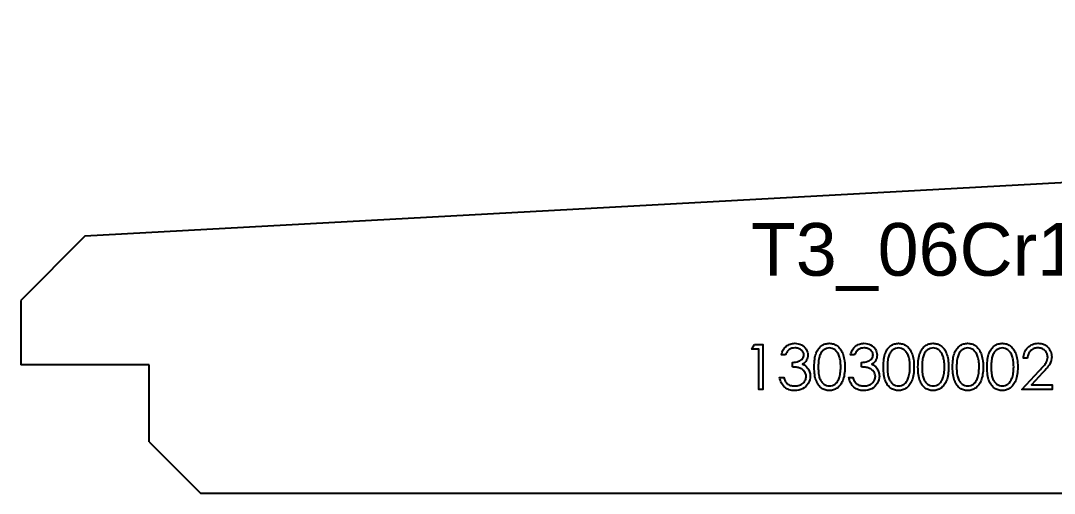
# Model space of a CAD drawing. Extents: x -16 to 22649, y -4599 to 814.
# Drawn here: x 7086.8 to 7167.2, y -1095.4 to -1058.6 of the extents above; entities that cross this region are included whole.
import ezdxf

# ---------------------------------------------------------------- set-up
doc = ezdxf.new("R2010")
doc.units = 0
doc.header["$MEASUREMENT"] = 0
doc.linetypes.add('CENTERX2', pattern=[20.32, 12.7, -2.54, 2.54, -2.54])
doc.layers.get('0').update_dxf_attribs({"linetype": 'CONTINUOUS'})
for name, color, linetype in [('1', 6, 'CENTERX2'), ('S1', 7, 'CONTINUOUS'), ('SLD-0', 7, 'CONTINUOUS')]:
    doc.layers.add(name, color=color, linetype=linetype)
doc.styles.get("Standard").update_dxf_attribs({"font": 'arial.ttf'})

# ---------------------------------------------------------------- blocks, each defined once
blk = doc.blocks.new('1303000024718_右加强板_1010060')
at = {"layer": '1', "color": 6, "linetype": 'CONTINUOUS', "flags": 128}
for points in [[(57.133, 11.584), (57.781, 11.584), (57.781, 11.584), (57.781, 8.084), (57.781, 8.084), (57.466, 8.084), (57.466, 8.084), (57.466, 11.225), (57.466, 11.225), (56.928, 11.225), (56.928, 11.225), (57.133, 11.584)], [(59.531, 10.776), (59.216, 10.776), (59.216, 10.776), (59.244, 10.881), (59.277, 10.979), (59.316, 11.072), (59.361, 11.158), (59.411, 11.238), (59.467, 11.311), (59.528, 11.38), (59.596, 11.441), (59.667, 11.495), (59.742, 11.542), (59.82, 11.582), (59.901, 11.615), (59.986, 11.64), (60.074, 11.659), (60.164, 11.67), (60.258, 11.673), (60.258, 11.673), (60.395, 11.666), (60.527, 11.642), (60.654, 11.602), (60.776, 11.548), (60.89, 11.48), (60.99, 11.401), (61.076, 11.31), (61.149, 11.209), (61.206, 11.101), (61.248, 10.991), (61.272, 10.879), (61.281, 10.764), (61.281, 10.764), (61.274, 10.653), (61.255, 10.549), (61.223, 10.45), (61.178, 10.357), (61.121, 10.27), (61.051, 10.188), (60.968, 10.113), (60.872, 10.044), (60.872, 10.044), (60.982, 9.987), (61.082, 9.918), (61.172, 9.838), (61.251, 9.745), (61.251, 9.745), (61.3, 9.675), (61.342, 9.602), (61.379, 9.528), (61.408, 9.451), (61.431, 9.372), (61.447, 9.292), (61.457, 9.208), (61.46, 9.123), (61.46, 9.123), (61.45, 8.977), (61.42, 8.834), (61.37, 8.694), (61.3, 8.557), (61.213, 8.431), (61.112, 8.319), (60.996, 8.222), (60.866, 8.141), (60.724, 8.077), (60.574, 8.031), (60.415, 8.003), (60.249, 7.994), (60.249, 7.994), (60.137, 7.998), (60.029, 8.01), (59.926, 8.031), (59.828, 8.06), (59.735, 8.096), (59.646, 8.141), (59.562, 8.194), (59.483, 8.256), (59.409, 8.325), (59.343, 8.403), (59.282, 8.487), (59.229, 8.58), (59.182, 8.679), (59.142, 8.787), (59.108, 8.902), (59.082, 9.026), (59.082, 9.026), (59.396, 9.026), (59.396, 9.026), (59.421, 8.945), (59.449, 8.87), (59.479, 8.801), (59.512, 8.738), (59.547, 8.68), (59.586, 8.628), (59.627, 8.582), (59.67, 8.542), (59.67, 8.542), (59.73, 8.498), (59.793, 8.459), (59.86, 8.426), (59.931, 8.4), (60.006, 8.379), (60.085, 8.365), (60.168, 8.356), (60.255, 8.353), (60.255, 8.353), (60.353, 8.356), (60.446, 8.367), (60.535, 8.384), (60.618, 8.408), (60.696, 8.439), (60.769, 8.478), (60.837, 8.522), (60.901, 8.574), (60.959, 8.631), (61.009, 8.69), (61.051, 8.751), (61.085, 8.815), (61.112, 8.881), (61.131, 8.949), (61.142, 9.02), (61.146, 9.093), (61.146, 9.093), (61.138, 9.191), (61.116, 9.285), (61.078, 9.376), (61.025, 9.464), (60.959, 9.545), (60.883, 9.616), (60.796, 9.676), (60.699, 9.725), (60.645, 9.746), (60.584, 9.765), (60.516, 9.781), (60.44, 9.796), (60.358, 9.808), (60.269, 9.819), (60.172, 9.827), (60.069, 9.834), (60.069, 9.834), (60.069, 10.193), (60.069, 10.193), (60.199, 10.197), (60.322, 10.214), (60.44, 10.239), (60.551, 10.275), (60.653, 10.319), (60.739, 10.369), (60.811, 10.425), (60.868, 10.486), (60.911, 10.551), (60.942, 10.619), (60.96, 10.691), (60.966, 10.765), (60.966, 10.765), (60.964, 10.82), (60.954, 10.873), (60.938, 10.924), (60.917, 10.974), (60.889, 11.021), (60.854, 11.066), (60.814, 11.11), (60.767, 11.151), (60.715, 11.189), (60.661, 11.222), (60.603, 11.25), (60.541, 11.274), (60.476, 11.291), (60.408, 11.304), (60.337, 11.311), (60.263, 11.314), (60.263, 11.314), (60.143, 11.307), (60.032, 11.283), (59.93, 11.246), (59.835, 11.192), (59.791, 11.158), (59.749, 11.119), (59.708, 11.076), (59.669, 11.026), (59.632, 10.971), (59.596, 10.912), (59.563, 10.847), (59.531, 10.776)], [(61.774, 9.832), (61.776, 10), (61.783, 10.159), (61.795, 10.308), (61.811, 10.447), (61.832, 10.576), (61.858, 10.695), (61.888, 10.805), (61.922, 10.904), (61.961, 10.996), (62.003, 11.082), (62.05, 11.162), (62.101, 11.237), (62.155, 11.306), (62.212, 11.369), (62.274, 11.426), (62.34, 11.478), (62.409, 11.523), (62.479, 11.563), (62.552, 11.597), (62.627, 11.624), (62.703, 11.646), (62.782, 11.661), (62.862, 11.67), (62.944, 11.673), (62.944, 11.673), (63.028, 11.67), (63.11, 11.661), (63.189, 11.646), (63.267, 11.624), (63.343, 11.597), (63.416, 11.563), (63.488, 11.523), (63.558, 11.477), (63.624, 11.425), (63.688, 11.366), (63.748, 11.302), (63.804, 11.232), (63.856, 11.154), (63.906, 11.072), (63.95, 10.983), (63.993, 10.887), (64.03, 10.785), (64.063, 10.674), (64.09, 10.555), (64.112, 10.427), (64.13, 10.291), (64.143, 10.146), (64.15, 9.993), (64.152, 9.832), (64.152, 9.832), (64.15, 9.672), (64.143, 9.519), (64.13, 9.375), (64.113, 9.24), (64.091, 9.113), (64.063, 8.994), (64.032, 8.884), (63.995, 8.782), (63.953, 8.687), (63.908, 8.599), (63.86, 8.516), (63.807, 8.439), (63.751, 8.368), (63.691, 8.304), (63.627, 8.245), (63.56, 8.192), (63.49, 8.146), (63.418, 8.105), (63.343, 8.072), (63.268, 8.044), (63.19, 8.022), (63.11, 8.006), (63.028, 7.997), (62.944, 7.994), (62.944, 7.994), (62.862, 7.997), (62.782, 8.006), (62.703, 8.021), (62.627, 8.042), (62.553, 8.069), (62.481, 8.102), (62.411, 8.142), (62.343, 8.187), (62.278, 8.238), (62.216, 8.295), (62.158, 8.358), (62.104, 8.427), (62.054, 8.501), (62.007, 8.582), (61.963, 8.669), (61.924, 8.762), (61.889, 8.862), (61.858, 8.972), (61.833, 9.092), (61.812, 9.221), (61.795, 9.359), (61.783, 9.508), (61.776, 9.665), (61.774, 9.832)], [(62.088, 9.834), (62.09, 9.693), (62.095, 9.561), (62.104, 9.438), (62.115, 9.325), (62.13, 9.219), (62.149, 9.123), (62.17, 9.035), (62.196, 8.956), (62.224, 8.884), (62.256, 8.817), (62.29, 8.754), (62.328, 8.696), (62.369, 8.642), (62.414, 8.592), (62.461, 8.547), (62.512, 8.506), (62.618, 8.439), (62.728, 8.391), (62.84, 8.363), (62.955, 8.353), (62.955, 8.353), (63.071, 8.362), (63.183, 8.391), (63.291, 8.437), (63.395, 8.503), (63.445, 8.543), (63.491, 8.587), (63.535, 8.637), (63.575, 8.691), (63.613, 8.749), (63.647, 8.813), (63.678, 8.881), (63.706, 8.954), (63.706, 8.954), (63.737, 9.048), (63.764, 9.146), (63.786, 9.249), (63.805, 9.356), (63.819, 9.468), (63.83, 9.585), (63.836, 9.707), (63.838, 9.834), (63.838, 9.834), (63.836, 9.96), (63.831, 10.08), (63.821, 10.195), (63.809, 10.303), (63.792, 10.406), (63.772, 10.503), (63.748, 10.594), (63.72, 10.68), (63.69, 10.76), (63.656, 10.833), (63.62, 10.902), (63.58, 10.965), (63.538, 11.023), (63.493, 11.075), (63.445, 11.121), (63.394, 11.161), (63.289, 11.228), (63.181, 11.276), (63.069, 11.304), (62.955, 11.314), (62.955, 11.314), (62.839, 11.304), (62.726, 11.276), (62.618, 11.228), (62.512, 11.161), (62.461, 11.121), (62.414, 11.077), (62.37, 11.027), (62.329, 10.973), (62.292, 10.915), (62.257, 10.852), (62.225, 10.784), (62.196, 10.712), (62.171, 10.634), (62.149, 10.546), (62.13, 10.45), (62.116, 10.344), (62.104, 10.23), (62.095, 10.107), (62.09, 9.974), (62.088, 9.834)], [(64.915, 10.776), (64.601, 10.776), (64.601, 10.776), (64.628, 10.881), (64.662, 10.979), (64.701, 11.072), (64.746, 11.158), (64.795, 11.238), (64.851, 11.311), (64.913, 11.38), (64.98, 11.441), (65.052, 11.495), (65.127, 11.542), (65.205, 11.582), (65.286, 11.615), (65.371, 11.64), (65.459, 11.659), (65.549, 11.67), (65.643, 11.673), (65.643, 11.673), (65.78, 11.666), (65.911, 11.642), (66.038, 11.602), (66.161, 11.548), (66.275, 11.48), (66.374, 11.401), (66.46, 11.31), (66.533, 11.209), (66.591, 11.101), (66.632, 10.991), (66.657, 10.879), (66.665, 10.764), (66.665, 10.764), (66.659, 10.653), (66.64, 10.549), (66.608, 10.45), (66.563, 10.357), (66.505, 10.27), (66.435, 10.188), (66.352, 10.113), (66.256, 10.044), (66.256, 10.044), (66.367, 9.987), (66.467, 9.918), (66.557, 9.838), (66.636, 9.745), (66.636, 9.745), (66.685, 9.675), (66.727, 9.602), (66.763, 9.528), (66.793, 9.451), (66.815, 9.372), (66.831, 9.292), (66.841, 9.208), (66.845, 9.123), (66.845, 9.123), (66.835, 8.977), (66.805, 8.834), (66.755, 8.694), (66.685, 8.557), (66.598, 8.431), (66.497, 8.319), (66.381, 8.222), (66.25, 8.141), (66.108, 8.077), (65.958, 8.031), (65.8, 8.003), (65.634, 7.994), (65.634, 7.994), (65.522, 7.998), (65.414, 8.01), (65.311, 8.031), (65.212, 8.06), (65.119, 8.096), (65.031, 8.141), (64.947, 8.194), (64.868, 8.256), (64.794, 8.325), (64.727, 8.403), (64.667, 8.487), (64.614, 8.58), (64.567, 8.679), (64.527, 8.787), (64.493, 8.902), (64.466, 9.026), (64.466, 9.026), (64.781, 9.026), (64.781, 9.026), (64.806, 8.945), (64.833, 8.87), (64.864, 8.801), (64.897, 8.738), (64.932, 8.68), (64.971, 8.628), (65.011, 8.582), (65.055, 8.542), (65.055, 8.542), (65.114, 8.498), (65.177, 8.459), (65.245, 8.426), (65.316, 8.4), (65.391, 8.379), (65.47, 8.365), (65.553, 8.356), (65.639, 8.353), (65.639, 8.353), (65.738, 8.356), (65.831, 8.367), (65.919, 8.384), (66.003, 8.408), (66.08, 8.439), (66.154, 8.478), (66.222, 8.522), (66.286, 8.574), (66.343, 8.631), (66.393, 8.69), (66.435, 8.751), (66.47, 8.815), (66.496, 8.881), (66.515, 8.949), (66.527, 9.02), (66.531, 9.093), (66.531, 9.093), (66.523, 9.191), (66.5, 9.285), (66.463, 9.376), (66.409, 9.464), (66.343, 9.545), (66.268, 9.616), (66.181, 9.676), (66.084, 9.725), (66.03, 9.746), (65.968, 9.765), (65.9, 9.781), (65.825, 9.796), (65.743, 9.808), (65.653, 9.819), (65.557, 9.827), (65.454, 9.834), (65.454, 9.834), (65.454, 10.193), (65.454, 10.193), (65.583, 10.197), (65.707, 10.214), (65.825, 10.239), (65.936, 10.275), (66.038, 10.319), (66.124, 10.369), (66.195, 10.425), (66.252, 10.486), (66.296, 10.551), (66.327, 10.619), (66.345, 10.691), (66.351, 10.765), (66.351, 10.765), (66.348, 10.82), (66.338, 10.873), (66.323, 10.924), (66.301, 10.974), (66.273, 11.021), (66.239, 11.066), (66.198, 11.11), (66.151, 11.151), (66.1, 11.189), (66.045, 11.222), (65.987, 11.25), (65.926, 11.274), (65.861, 11.291), (65.793, 11.304), (65.721, 11.311), (65.647, 11.314), (65.647, 11.314), (65.528, 11.307), (65.416, 11.283), (65.314, 11.246), (65.219, 11.192), (65.175, 11.158), (65.133, 11.119), (65.093, 11.076), (65.054, 11.026), (65.016, 10.971), (64.981, 10.912), (64.947, 10.847), (64.915, 10.776)], [(67.159, 9.832), (67.161, 10), (67.168, 10.159), (67.18, 10.308), (67.196, 10.447), (67.216, 10.576), (67.242, 10.695), (67.272, 10.805), (67.307, 10.904), (67.345, 10.996), (67.388, 11.082), (67.435, 11.162), (67.486, 11.237), (67.539, 11.306), (67.597, 11.369), (67.659, 11.426), (67.725, 11.478), (67.793, 11.523), (67.864, 11.563), (67.936, 11.597), (68.011, 11.624), (68.088, 11.646), (68.166, 11.661), (68.246, 11.67), (68.329, 11.673), (68.329, 11.673), (68.412, 11.67), (68.494, 11.661), (68.574, 11.646), (68.651, 11.624), (68.727, 11.597), (68.801, 11.563), (68.873, 11.523), (68.942, 11.477), (69.009, 11.425), (69.073, 11.366), (69.132, 11.302), (69.189, 11.232), (69.241, 11.154), (69.29, 11.072), (69.335, 10.983), (69.377, 10.887), (69.414, 10.785), (69.447, 10.674), (69.475, 10.555), (69.497, 10.427), (69.515, 10.291), (69.527, 10.146), (69.534, 9.993), (69.537, 9.832), (69.537, 9.832), (69.534, 9.672), (69.527, 9.519), (69.515, 9.375), (69.498, 9.24), (69.475, 9.113), (69.448, 8.994), (69.416, 8.884), (69.379, 8.782), (69.338, 8.687), (69.293, 8.599), (69.245, 8.516), (69.192, 8.439), (69.136, 8.368), (69.076, 8.304), (69.012, 8.245), (68.945, 8.192), (68.874, 8.146), (68.802, 8.105), (68.728, 8.072), (68.652, 8.044), (68.574, 8.022), (68.494, 8.006), (68.412, 7.997), (68.329, 7.994), (68.329, 7.994), (68.246, 7.997), (68.166, 8.006), (68.088, 8.021), (68.012, 8.042), (67.938, 8.069), (67.866, 8.102), (67.795, 8.142), (67.727, 8.187), (67.662, 8.238), (67.6, 8.295), (67.543, 8.358), (67.489, 8.427), (67.439, 8.501), (67.392, 8.582), (67.348, 8.669), (67.309, 8.762), (67.274, 8.862), (67.243, 8.972), (67.218, 9.092), (67.197, 9.221), (67.18, 9.359), (67.168, 9.508), (67.161, 9.665), (67.159, 9.832)], [(67.473, 9.834), (67.474, 9.693), (67.48, 9.561), (67.488, 9.438), (67.5, 9.325), (67.515, 9.219), (67.533, 9.123), (67.555, 9.035), (67.58, 8.956), (67.609, 8.884), (67.64, 8.817), (67.675, 8.754), (67.713, 8.696), (67.754, 8.642), (67.798, 8.592), (67.846, 8.547), (67.896, 8.506), (68.003, 8.439), (68.112, 8.391), (68.224, 8.363), (68.339, 8.353), (68.339, 8.353), (68.455, 8.362), (68.567, 8.391), (68.675, 8.437), (68.78, 8.503), (68.83, 8.543), (68.876, 8.587), (68.919, 8.637), (68.96, 8.691), (68.997, 8.749), (69.031, 8.813), (69.062, 8.881), (69.09, 8.954), (69.09, 8.954), (69.121, 9.048), (69.149, 9.146), (69.171, 9.249), (69.19, 9.356), (69.204, 9.468), (69.214, 9.585), (69.221, 9.707), (69.223, 9.834), (69.223, 9.834), (69.221, 9.96), (69.216, 10.08), (69.206, 10.195), (69.193, 10.303), (69.177, 10.406), (69.157, 10.503), (69.132, 10.594), (69.105, 10.68), (69.074, 10.76), (69.041, 10.833), (69.004, 10.902), (68.965, 10.965), (68.923, 11.023), (68.877, 11.075), (68.83, 11.121), (68.779, 11.161), (68.673, 11.228), (68.565, 11.276), (68.454, 11.304), (68.339, 11.314), (68.339, 11.314), (68.224, 11.304), (68.111, 11.276), (68.002, 11.228), (67.896, 11.161), (67.846, 11.121), (67.799, 11.077), (67.755, 11.027), (67.714, 10.973), (67.676, 10.915), (67.641, 10.852), (67.61, 10.784), (67.581, 10.712), (67.556, 10.634), (67.534, 10.546), (67.515, 10.45), (67.5, 10.344), (67.488, 10.23), (67.48, 10.107), (67.474, 9.974), (67.473, 9.834)], [(69.851, 9.832), (69.853, 10), (69.86, 10.159), (69.872, 10.308), (69.888, 10.447), (69.909, 10.576), (69.935, 10.695), (69.965, 10.805), (69.999, 10.904), (70.038, 10.996), (70.08, 11.082), (70.127, 11.162), (70.178, 11.237), (70.232, 11.306), (70.289, 11.369), (70.351, 11.426), (70.417, 11.478), (70.486, 11.523), (70.556, 11.563), (70.629, 11.597), (70.704, 11.624), (70.78, 11.646), (70.859, 11.661), (70.939, 11.67), (71.021, 11.673), (71.021, 11.673), (71.105, 11.67), (71.187, 11.661), (71.266, 11.646), (71.344, 11.624), (71.419, 11.597), (71.493, 11.563), (71.565, 11.523), (71.635, 11.477), (71.701, 11.425), (71.765, 11.366), (71.825, 11.302), (71.881, 11.232), (71.933, 11.154), (71.982, 11.072), (72.027, 10.983), (72.069, 10.887), (72.107, 10.785), (72.14, 10.674), (72.167, 10.555), (72.189, 10.427), (72.207, 10.291), (72.219, 10.146), (72.226, 9.993), (72.229, 9.832), (72.229, 9.832), (72.226, 9.672), (72.219, 9.519), (72.207, 9.375), (72.19, 9.24), (72.168, 9.113), (72.14, 8.994), (72.109, 8.884), (72.072, 8.782), (72.03, 8.687), (71.985, 8.599), (71.937, 8.516), (71.884, 8.439), (71.828, 8.368), (71.768, 8.304), (71.704, 8.245), (71.637, 8.192), (71.567, 8.146), (71.495, 8.105), (71.42, 8.072), (71.344, 8.044), (71.267, 8.022), (71.187, 8.006), (71.105, 7.997), (71.021, 7.994), (71.021, 7.994), (70.939, 7.997), (70.859, 8.006), (70.78, 8.021), (70.704, 8.042), (70.63, 8.069), (70.558, 8.102), (70.488, 8.142), (70.42, 8.187), (70.354, 8.238), (70.293, 8.295), (70.235, 8.358), (70.181, 8.427), (70.131, 8.501), (70.084, 8.582), (70.04, 8.669), (70.001, 8.762), (69.966, 8.862), (69.935, 8.972), (69.91, 9.092), (69.889, 9.221), (69.872, 9.359), (69.86, 9.508), (69.853, 9.665), (69.851, 9.832)], [(70.165, 9.834), (70.167, 9.693), (70.172, 9.561), (70.181, 9.438), (70.192, 9.325), (70.207, 9.219), (70.225, 9.123), (70.247, 9.035), (70.272, 8.956), (70.301, 8.884), (70.333, 8.817), (70.367, 8.754), (70.405, 8.696), (70.446, 8.642), (70.491, 8.592), (70.538, 8.547), (70.589, 8.506), (70.695, 8.439), (70.805, 8.391), (70.917, 8.363), (71.032, 8.353), (71.032, 8.353), (71.147, 8.362), (71.26, 8.391), (71.368, 8.437), (71.472, 8.503), (71.522, 8.543), (71.568, 8.587), (71.612, 8.637), (71.652, 8.691), (71.689, 8.749), (71.724, 8.813), (71.755, 8.881), (71.783, 8.954), (71.783, 8.954), (71.814, 9.048), (71.841, 9.146), (71.863, 9.249), (71.882, 9.356), (71.896, 9.468), (71.907, 9.585), (71.913, 9.707), (71.915, 9.834), (71.915, 9.834), (71.913, 9.96), (71.908, 10.08), (71.898, 10.195), (71.886, 10.303), (71.869, 10.406), (71.849, 10.503), (71.825, 10.594), (71.797, 10.68), (71.767, 10.76), (71.733, 10.833), (71.696, 10.902), (71.657, 10.965), (71.615, 11.023), (71.57, 11.075), (71.522, 11.121), (71.471, 11.161), (71.366, 11.228), (71.258, 11.276), (71.146, 11.304), (71.032, 11.314), (71.032, 11.314), (70.916, 11.304), (70.803, 11.276), (70.695, 11.228), (70.589, 11.161), (70.538, 11.121), (70.491, 11.077), (70.447, 11.027), (70.406, 10.973), (70.369, 10.915), (70.333, 10.852), (70.302, 10.784), (70.273, 10.712), (70.248, 10.634), (70.226, 10.546), (70.207, 10.45), (70.193, 10.344), (70.181, 10.23), (70.172, 10.107), (70.167, 9.974), (70.165, 9.834)], [(72.543, 9.832), (72.545, 10), (72.553, 10.159), (72.564, 10.308), (72.581, 10.447), (72.601, 10.576), (72.627, 10.695), (72.657, 10.805), (72.691, 10.904), (72.73, 10.996), (72.773, 11.082), (72.82, 11.162), (72.87, 11.237), (72.924, 11.306), (72.982, 11.369), (73.043, 11.426), (73.109, 11.478), (73.178, 11.523), (73.249, 11.563), (73.321, 11.597), (73.396, 11.624), (73.472, 11.646), (73.551, 11.661), (73.631, 11.67), (73.714, 11.673), (73.714, 11.673), (73.797, 11.67), (73.879, 11.661), (73.958, 11.646), (74.036, 11.624), (74.112, 11.597), (74.185, 11.563), (74.258, 11.523), (74.327, 11.477), (74.394, 11.425), (74.457, 11.366), (74.517, 11.302), (74.573, 11.232), (74.626, 11.154), (74.675, 11.072), (74.72, 10.983), (74.762, 10.887), (74.799, 10.785), (74.832, 10.674), (74.859, 10.555), (74.882, 10.427), (74.899, 10.291), (74.912, 10.146), (74.919, 9.993), (74.922, 9.832), (74.922, 9.832), (74.919, 9.672), (74.912, 9.519), (74.899, 9.375), (74.882, 9.24), (74.86, 9.113), (74.833, 8.994), (74.801, 8.884), (74.764, 8.782), (74.722, 8.687), (74.678, 8.599), (74.629, 8.516), (74.577, 8.439), (74.521, 8.368), (74.46, 8.304), (74.396, 8.245), (74.329, 8.192), (74.259, 8.146), (74.187, 8.105), (74.113, 8.072), (74.037, 8.044), (73.959, 8.022), (73.879, 8.006), (73.797, 7.997), (73.714, 7.994), (73.714, 7.994), (73.631, 7.997), (73.551, 8.006), (73.472, 8.021), (73.397, 8.042), (73.322, 8.069), (73.25, 8.102), (73.18, 8.142), (73.112, 8.187), (73.047, 8.238), (72.985, 8.295), (72.928, 8.358), (72.874, 8.427), (72.823, 8.501), (72.776, 8.582), (72.733, 8.669), (72.693, 8.762), (72.658, 8.862), (72.628, 8.972), (72.602, 9.092), (72.581, 9.221), (72.564, 9.359), (72.553, 9.508), (72.545, 9.665), (72.543, 9.832)], [(72.857, 9.834), (72.859, 9.693), (72.865, 9.561), (72.873, 9.438), (72.884, 9.325), (72.9, 9.219), (72.918, 9.123), (72.94, 9.035), (72.965, 8.956), (72.994, 8.884), (73.025, 8.817), (73.059, 8.754), (73.097, 8.696), (73.139, 8.642), (73.183, 8.592), (73.23, 8.547), (73.281, 8.506), (73.388, 8.439), (73.497, 8.391), (73.609, 8.363), (73.724, 8.353), (73.724, 8.353), (73.84, 8.362), (73.952, 8.391), (74.06, 8.437), (74.164, 8.503), (74.214, 8.543), (74.26, 8.587), (74.304, 8.637), (74.345, 8.691), (74.382, 8.749), (74.416, 8.813), (74.447, 8.881), (74.475, 8.954), (74.475, 8.954), (74.506, 9.048), (74.533, 9.146), (74.556, 9.249), (74.575, 9.356), (74.589, 9.468), (74.599, 9.585), (74.605, 9.707), (74.607, 9.834), (74.607, 9.834), (74.605, 9.96), (74.6, 10.08), (74.591, 10.195), (74.578, 10.303), (74.561, 10.406), (74.542, 10.503), (74.517, 10.594), (74.49, 10.68), (74.459, 10.76), (74.425, 10.833), (74.389, 10.902), (74.349, 10.965), (74.307, 11.023), (74.262, 11.075), (74.214, 11.121), (74.164, 11.161), (74.058, 11.228), (73.95, 11.276), (73.838, 11.304), (73.724, 11.314), (73.724, 11.314), (73.608, 11.304), (73.496, 11.276), (73.387, 11.228), (73.281, 11.161), (73.23, 11.121), (73.184, 11.077), (73.139, 11.027), (73.099, 10.973), (73.061, 10.915), (73.026, 10.852), (72.994, 10.784), (72.965, 10.712), (72.94, 10.634), (72.918, 10.546), (72.9, 10.45), (72.885, 10.344), (72.873, 10.23), (72.865, 10.107), (72.859, 9.974), (72.857, 9.834)], [(75.236, 9.832), (75.238, 10), (75.245, 10.159), (75.257, 10.308), (75.273, 10.447), (75.293, 10.576), (75.319, 10.695), (75.349, 10.805), (75.384, 10.904), (75.422, 10.996), (75.465, 11.082), (75.512, 11.162), (75.562, 11.237), (75.616, 11.306), (75.674, 11.369), (75.736, 11.426), (75.802, 11.478), (75.87, 11.523), (75.941, 11.563), (76.013, 11.597), (76.088, 11.624), (76.165, 11.646), (76.243, 11.661), (76.323, 11.67), (76.406, 11.673), (76.406, 11.673), (76.489, 11.67), (76.571, 11.661), (76.651, 11.646), (76.728, 11.624), (76.804, 11.597), (76.878, 11.563), (76.95, 11.523), (77.019, 11.477), (77.086, 11.425), (77.15, 11.366), (77.209, 11.302), (77.265, 11.232), (77.318, 11.154), (77.367, 11.072), (77.412, 10.983), (77.454, 10.887), (77.491, 10.785), (77.524, 10.674), (77.552, 10.555), (77.574, 10.427), (77.591, 10.291), (77.604, 10.146), (77.611, 9.993), (77.614, 9.832), (77.614, 9.832), (77.611, 9.672), (77.604, 9.519), (77.591, 9.375), (77.575, 9.24), (77.552, 9.113), (77.525, 8.994), (77.493, 8.884), (77.456, 8.782), (77.415, 8.687), (77.37, 8.599), (77.322, 8.516), (77.269, 8.439), (77.213, 8.368), (77.153, 8.304), (77.089, 8.245), (77.021, 8.192), (76.951, 8.146), (76.879, 8.105), (76.805, 8.072), (76.729, 8.044), (76.651, 8.022), (76.571, 8.006), (76.489, 7.997), (76.406, 7.994), (76.406, 7.994), (76.323, 7.997), (76.243, 8.006), (76.165, 8.021), (76.089, 8.042), (76.015, 8.069), (75.942, 8.102), (75.872, 8.142), (75.804, 8.187), (75.739, 8.238), (75.677, 8.295), (75.62, 8.358), (75.566, 8.427), (75.515, 8.501), (75.468, 8.582), (75.425, 8.669), (75.386, 8.762), (75.351, 8.862), (75.32, 8.972), (75.295, 9.092), (75.274, 9.221), (75.257, 9.359), (75.245, 9.508), (75.238, 9.665), (75.236, 9.832)], [(75.55, 9.834), (75.551, 9.693), (75.557, 9.561), (75.565, 9.438), (75.576, 9.325), (75.592, 9.219), (75.61, 9.123), (75.632, 9.035), (75.657, 8.956), (75.686, 8.884), (75.717, 8.817), (75.752, 8.754), (75.79, 8.696), (75.831, 8.642), (75.875, 8.592), (75.923, 8.547), (75.973, 8.506), (76.08, 8.439), (76.189, 8.391), (76.301, 8.363), (76.416, 8.353), (76.416, 8.353), (76.532, 8.362), (76.644, 8.391), (76.752, 8.437), (76.857, 8.503), (76.906, 8.543), (76.953, 8.587), (76.996, 8.637), (77.037, 8.691), (77.074, 8.749), (77.108, 8.813), (77.139, 8.881), (77.167, 8.954), (77.167, 8.954), (77.198, 9.048), (77.225, 9.146), (77.248, 9.249), (77.267, 9.356), (77.281, 9.468), (77.291, 9.585), (77.298, 9.707), (77.3, 9.834), (77.3, 9.834), (77.298, 9.96), (77.293, 10.08), (77.283, 10.195), (77.27, 10.303), (77.254, 10.406), (77.234, 10.503), (77.209, 10.594), (77.182, 10.68), (77.151, 10.76), (77.118, 10.833), (77.081, 10.902), (77.042, 10.965), (77, 11.023), (76.954, 11.075), (76.906, 11.121), (76.856, 11.161), (76.75, 11.228), (76.642, 11.276), (76.531, 11.304), (76.416, 11.314), (76.416, 11.314), (76.301, 11.304), (76.188, 11.276), (76.079, 11.228), (75.973, 11.161), (75.923, 11.121), (75.876, 11.077), (75.832, 11.027), (75.791, 10.973), (75.753, 10.915), (75.718, 10.852), (75.687, 10.784), (75.658, 10.712), (75.633, 10.634), (75.611, 10.546), (75.592, 10.45), (75.577, 10.344), (75.565, 10.23), (75.557, 10.107), (75.551, 9.974), (75.55, 9.834)], [(78.377, 10.507), (78.063, 10.507), (78.063, 10.507), (78.071, 10.631), (78.089, 10.751), (78.117, 10.863), (78.154, 10.971), (78.201, 11.073), (78.258, 11.17), (78.325, 11.26), (78.401, 11.345), (78.485, 11.422), (78.574, 11.489), (78.667, 11.545), (78.764, 11.591), (78.868, 11.627), (78.975, 11.653), (79.087, 11.668), (79.204, 11.673), (79.204, 11.673), (79.319, 11.668), (79.429, 11.654), (79.533, 11.63), (79.632, 11.596), (79.724, 11.552), (79.811, 11.499), (79.893, 11.436), (79.969, 11.363), (80.038, 11.284), (80.097, 11.201), (80.147, 11.115), (80.188, 11.026), (80.22, 10.933), (80.243, 10.836), (80.256, 10.737), (80.261, 10.633), (80.261, 10.633), (80.252, 10.487), (80.225, 10.346), (80.18, 10.21), (80.116, 10.078), (80.076, 10.011), (80.026, 9.937), (79.969, 9.858), (79.903, 9.774), (79.828, 9.683), (79.745, 9.587), (79.653, 9.485), (79.553, 9.377), (79.553, 9.377), (78.678, 8.443), (78.678, 8.443), (80.306, 8.443), (80.306, 8.443), (80.306, 8.084), (80.306, 8.084), (77.928, 8.084), (77.928, 8.084), (79.285, 9.532), (79.285, 9.532), (79.384, 9.636), (79.474, 9.733), (79.555, 9.822), (79.626, 9.905), (79.689, 9.981), (79.743, 10.05), (79.787, 10.113), (79.822, 10.168), (79.877, 10.273), (79.916, 10.381), (79.94, 10.491), (79.947, 10.605), (79.947, 10.605), (79.944, 10.676), (79.933, 10.745), (79.916, 10.811), (79.893, 10.875), (79.861, 10.936), (79.823, 10.995), (79.779, 11.051), (79.727, 11.105), (79.67, 11.154), (79.611, 11.197), (79.548, 11.232), (79.482, 11.262), (79.413, 11.285), (79.341, 11.301), (79.266, 11.311), (79.188, 11.314), (79.188, 11.314), (79.106, 11.311), (79.027, 11.301), (78.952, 11.284), (78.881, 11.261), (78.813, 11.232), (78.748, 11.195), (78.687, 11.152), (78.63, 11.102), (78.577, 11.046), (78.531, 10.985), (78.49, 10.919), (78.455, 10.847), (78.427, 10.77), (78.404, 10.687), (78.387, 10.6), (78.377, 10.507)]]:
    blk.add_lwpolyline(points, dxfattribs=at)
at = {"layer": 'SLD-0', "linetype": 'CONTINUOUS'}
for p, q in [((311.306, 36.781), (5, 20)), ((5, 20), (0, 15)), ((0, 15), (0, 10)), ((10, 10), (0, 10)), ((10, 4), (10, 10)), ((10, 4), (14, 0)), ((14, 0), (311.3, 0))]:
    blk.add_line(p, q, dxfattribs=at)
at = {"layer": 'S1', "color": 3, "insert": (157.65, 18.391), "char_height": 4.1, "attachment_point": 5}
blk.add_mtext('T3_06Cr19Ni10_GB_T3280__1303000024718 {\\fSimSun|b0|i0|c134|p2;右加强板 }101006003354  {\\fSimSun|b0|i0|c134|p2;共}1{\\fSimSun|b0|i0|c134|p2;件}', dxfattribs=at)

msp = doc.modelspace()

# ---------------------------------------------------------------- block references
msp.add_blockref('1303000024718_右加强板_1010060', (7086.75464, -1095.41373))

doc.saveas('drawing.dxf')
